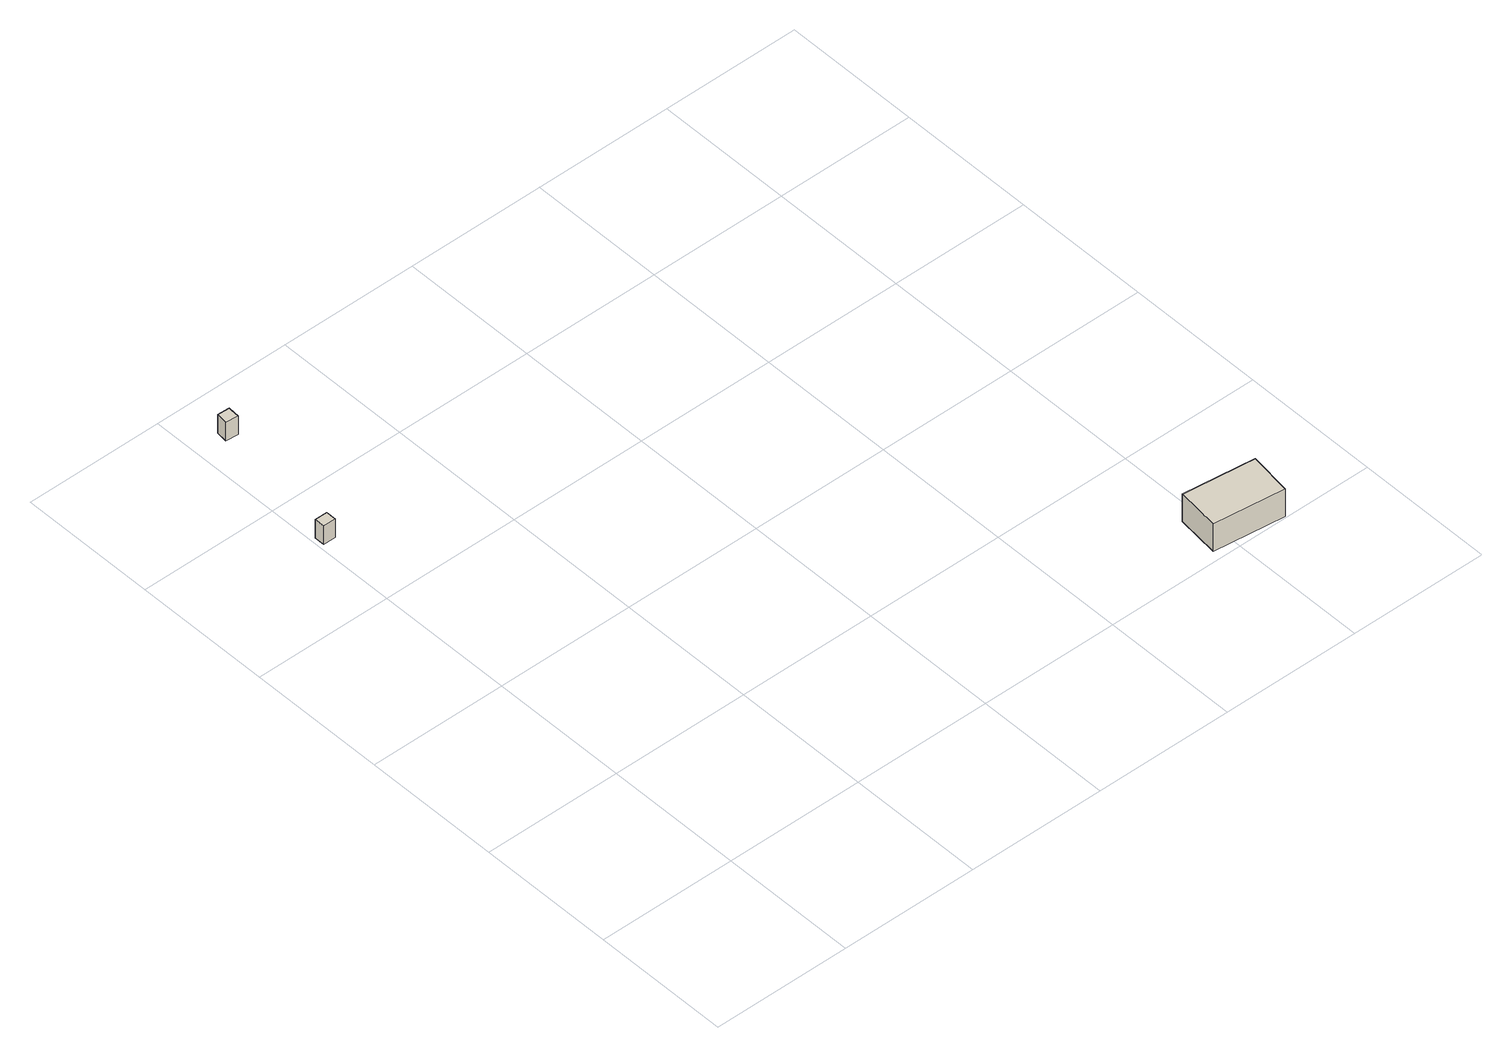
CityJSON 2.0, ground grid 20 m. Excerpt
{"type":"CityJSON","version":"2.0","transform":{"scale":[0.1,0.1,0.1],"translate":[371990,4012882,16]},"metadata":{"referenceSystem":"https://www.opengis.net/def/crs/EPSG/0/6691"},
"CityObjects":{
"building1":{"type":"Building","attributes":{"枝番":1,"利根川水系渡良瀬川洪水浸水想定区域（計画規模）.規模":"L1","利根川水系渡良瀬川洪水浸水想定区域（計画規模）.浸水ランク":"2","利根川水系渡良瀬川洪水浸水想定区域（計画規模）.浸水深":0.57,"利根川水系渡良瀬川洪水浸水想定区域（想定最大規模）.規模":"L2","利根川水系渡良瀬川洪水浸水想定区域（想定最大規模）.浸水ランク":"2","利根川水系渡良瀬川洪水浸水想定区域（想定最大規模）.浸水深":1.38,"利根川水系渡良瀬川洪水浸水想定区域（想定最大規模）.継続時間":10.4,"利根川水系利根川洪水浸水想定区域（計画規模）.規模":"L1","利根川水系利根川洪水浸水想定区域（計画規模）.浸水ランク":"2","利根川水系利根川洪水浸水想定区域（計画規模）.浸水深":1.8,"利根川水系利根川洪水浸水想定区域（想定最大規模）.規模":"L2","利根川水系利根川洪水浸水想定区域（想定最大規模）.浸水ランク":"3","利根川水系利根川洪水浸水想定区域（想定最大規模）.浸水深":4.03,"usage":"451","BuildingDetails.prefecture":"10","BuildingDetails.city":"10207","BuildingDetails.surveyYear":2016},"geometry":[{"type":"Solid","lod":"1","boundaries":[[[[0,1,2,3]],[[2,4,5,3]],[[1,6,4,2]],[[0,7,6,1]],[[3,5,7,0]],[[4,6,7,5]]]]}]},
"building2":{"type":"Building","attributes":{"枝番":1,"利根川水系渡良瀬川洪水浸水想定区域（計画規模）.規模":"L1","利根川水系渡良瀬川洪水浸水想定区域（計画規模）.浸水ランク":"1","利根川水系渡良瀬川洪水浸水想定区域（計画規模）.浸水深":0.37,"利根川水系渡良瀬川洪水浸水想定区域（想定最大規模）.規模":"L2","利根川水系渡良瀬川洪水浸水想定区域（想定最大規模）.浸水ランク":"2","利根川水系渡良瀬川洪水浸水想定区域（想定最大規模）.浸水深":1.15,"利根川水系渡良瀬川洪水浸水想定区域（想定最大規模）.継続時間":6.2,"利根川水系利根川洪水浸水想定区域（計画規模）.規模":"L1","利根川水系利根川洪水浸水想定区域（計画規模）.浸水ランク":"2","利根川水系利根川洪水浸水想定区域（計画規模）.浸水深":1.6,"利根川水系利根川洪水浸水想定区域（想定最大規模）.規模":"L2","利根川水系利根川洪水浸水想定区域（想定最大規模）.浸水ランク":"3","利根川水系利根川洪水浸水想定区域（想定最大規模）.浸水深":3.83,"BuildingDetails.prefecture":"10","BuildingDetails.city":"10207"},"geometry":[{"type":"Solid","lod":"1","boundaries":[[[[8,9,10,11]],[[10,12,13,11]],[[9,14,12,10]],[[8,15,14,9]],[[11,13,15,8]],[[12,14,15,13]]]]}]},
"building3":{"type":"Building","attributes":{"枝番":1,"利根川水系渡良瀬川洪水浸水想定区域（計画規模）.規模":"L1","利根川水系渡良瀬川洪水浸水想定区域（計画規模）.浸水ランク":"2","利根川水系渡良瀬川洪水浸水想定区域（計画規模）.浸水深":1.05,"利根川水系渡良瀬川洪水浸水想定区域（計画規模）.継続時間":2.7,"利根川水系渡良瀬川洪水浸水想定区域（想定最大規模）.規模":"L2","利根川水系渡良瀬川洪水浸水想定区域（想定最大規模）.浸水ランク":"2","利根川水系渡良瀬川洪水浸水想定区域（想定最大規模）.浸水深":1.8,"利根川水系渡良瀬川洪水浸水想定区域（想定最大規模）.継続時間":90.5,"利根川水系矢場川洪水浸水想定区域（想定最大規模）.規模":"L2","利根川水系矢場川洪水浸水想定区域（想定最大規模）.浸水ランク":"1","利根川水系矢場川洪水浸水想定区域（想定最大規模）.浸水深":0.31,"利根川水系利根川洪水浸水想定区域（計画規模）.規模":"L1","利根川水系利根川洪水浸水想定区域（計画規模）.浸水ランク":"2","利根川水系利根川洪水浸水想定区域（計画規模）.浸水深":2.6,"利根川水系利根川洪水浸水想定区域（想定最大規模）.規模":"L2","利根川水系利根川洪水浸水想定区域（想定最大規模）.浸水ランク":"3","利根川水系利根川洪水浸水想定区域（想定最大規模）.浸水深":4.83,"usage":"411","measuredHeight":5,"BuildingDetails.prefecture":"10","BuildingDetails.city":"10207","BuildingDetails.surveyYear":2016},"geometry":[{"type":"Solid","lod":"1","boundaries":[[[[16,17,18,19]],[[18,20,21,19]],[[17,22,20,18]],[[16,23,22,17]],[[19,21,23,16]],[[20,22,23,21]]]]}]}
},
"vertices":[
[2,712,13],[2,727,13],[20,727,13],[20,712,13],[20,727,43],[20,712,43],[2,727,43],[2,712,43],
[34,919,14],[36,935,14],[53,934,14],[52,917,14],[53,934,44],[52,917,44],[36,935,44],[34,919,44],
[771,14,6],[778,76,6],[882,64,6],[873,2,6],[882,64,50],[873,2,50],[778,76,50],[771,14,50]
]}
